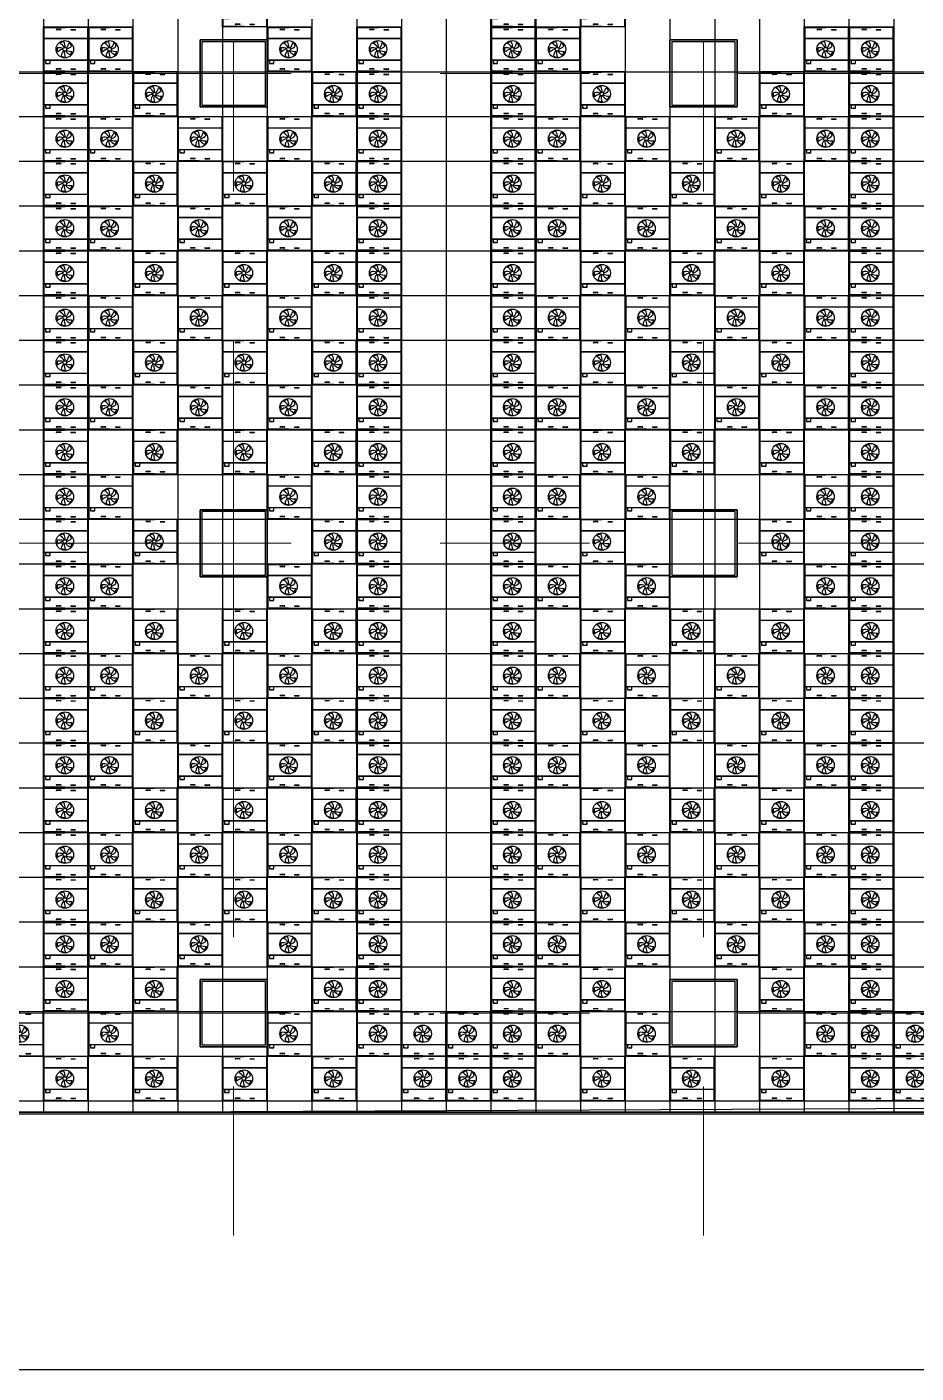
# Model space of a CAD drawing. Extents: x -14231 to 516634, y -267190 to 70805.
# Drawn here: x 247350 to 271194, y -130593 to -94496 of the extents above; entities that cross this region are included whole.
import ezdxf

# ---------------------------------------------------------------- set-up
doc = ezdxf.new("R2010")
doc.units = 0
doc.header["$LTSCALE"] = 8
doc.linetypes.add('IDA - Grid Line', pattern=[3500, 2000, -500, 500, -500])
for name, color, linetype in [('000_CTCI_CSA', 7, 'CONTINUOUS'), ('1', 1, 'CONTINUOUS'), ('AC-DD', 3, 'CONTINUOUS')]:
    doc.layers.add(name, color=color, linetype=linetype)
doc.layers.add('A-_ANOTGRID_E', color=7, linetype='CONTINUOUS', lineweight=9)

# ---------------------------------------------------------------- blocks, each defined once
blk = doc.blocks.new('FFU-2000')
at = {"layer": 'AC-DD', "color": 6}
for p, q in [((0, 1175), (562, 1175)), ((0, 0), (0, 1175)), ((454, 1121), (333, 1121)), ((454, 1113), (333, 1113)), ((721, 1121), (842, 1121)), ((721, 1113), (842, 1113)), ((1175, 875), (0, 875)), ((1175, 870), (0, 870)), ((0, 305), (1175, 305)), ((0, 300), (1175, 300)), ((562, 0), (0, 0)), ((454, 62), (333, 62)), ((454, 54), (333, 54)), ((721, 62), (842, 62)), ((721, 54), (842, 54))]:
    blk.add_line(p, q, dxfattribs=at)
for points in [[(-12, 1188), (1188, 1188), (1188, -12), (-12, -12)], [(0, 0), (1175, 0), (1175, 1175), (0, 1175)], [(167, 288), (45, 288), (45, 210), (167, 210)]]:
    blk.add_lwpolyline(points, close=True, dxfattribs=at)
for centre, radius in [((560, 588), 233), ((560, 588), 49.2), ((75, 214), 2.87), ((105, 214), 2.87), ((135, 214), 2.87)]:
    blk.add_circle(centre, radius, dxfattribs=at)
for centre, radius, start, end in [((333, 1117), 3.92, 90, 270), ((454, 1117), 3.92, 270, 90), ((721, 1117), 3.92, 90, 270), ((842, 1117), 3.92, 270, 90), ((518, 671), 115, 82.0706, 137.7056), ((234, 432), 373, 32.9499, 57.9361), ((255, 637), 315, 359.6702, 27.9682), ((311, 849), 373, 320.9499, 345.9361), ((626, 653), 115, 10.0706, 65.7056), ((467, 573), 115, 154.0706, 209.7056), ((418, 313), 315, 71.6702, 99.9682), ((607, 230), 373, 104.9499, 129.9361), ((777, 368), 315, 143.6702, 171.9682), ((545, 495), 115, 226.0706, 281.7056), ((915, 522), 373, 176.9499, 201.9361), ((836, 726), 315, 215.6702, 243.9682), ((732, 905), 373, 248.9499, 273.9361), ((513, 892), 315, 287.6702, 315.9682), ((643, 545), 115, 298.0706, 353.7056), ((333, 58), 3.92, 90, 270), ((454, 58), 3.92, 270, 90), ((721, 58), 3.92, 90, 270), ((842, 58), 3.92, 270, 90)]:
    blk.add_arc(centre, radius, start, end, dxfattribs=at)

msp = doc.modelspace()

# ---------------------------------------------------------------- linework, layer by layer
at = {"layer": '000_CTCI_CSA', "color": 8, "true_color": 0x808080}
for p, q in [((253793.9, -94843.3), (251993.9, -94843.3)), ((251993.9, -94843.3), (251993.9, -96643.3)), ((253743.9, -94893.3), (252043.9, -94893.3)), ((252043.9, -94893.3), (252043.9, -96593.3)), ((253743.9, -96593.3), (253743.9, -94893.3)), ((253793.9, -96643.3), (253793.9, -94843.3)), ((266393.9, -94843.3), (264593.9, -94843.3)), ((264593.9, -94843.3), (264593.9, -96643.3)), ((266343.9, -94893.3), (264643.9, -94893.3)), ((264643.9, -94893.3), (264643.9, -96593.3)), ((266343.9, -96593.3), (266343.9, -94893.3)), ((266393.9, -96643.3), (266393.9, -94843.3)), ((251993.9, -96643.3), (253793.9, -96643.3)), ((252043.9, -96593.3), (253743.9, -96593.3)), ((264593.9, -96643.3), (266393.9, -96643.3)), ((264643.9, -96593.3), (266343.9, -96593.3)), ((253793.9, -107443.3), (251993.9, -107443.3)), ((251993.9, -107443.3), (251993.9, -109243.3)), ((253743.9, -107493.3), (252043.9, -107493.3)), ((252043.9, -107493.3), (252043.9, -109193.3)), ((253743.9, -109193.3), (253743.9, -107493.3)), ((253793.9, -109243.3), (253793.9, -107443.3)), ((266393.9, -107443.3), (264593.9, -107443.3)), ((264593.9, -107443.3), (264593.9, -109243.3)), ((266343.9, -107493.3), (264643.9, -107493.3)), ((264643.9, -107493.3), (264643.9, -109193.3)), ((266343.9, -109193.3), (266343.9, -107493.3)), ((266393.9, -109243.3), (266393.9, -107443.3)), ((251993.9, -109243.3), (253793.9, -109243.3)), ((252043.9, -109193.3), (253743.9, -109193.3)), ((264593.9, -109243.3), (266393.9, -109243.3)), ((264643.9, -109193.3), (266343.9, -109193.3)), ((253793.9, -120043.3), (251993.9, -120043.3)), ((251993.9, -120043.3), (251993.9, -121843.3)), ((253743.9, -120093.3), (252043.9, -120093.3)), ((252043.9, -120093.3), (252043.9, -121793.3)), ((253743.9, -121793.3), (253743.9, -120093.3)), ((253793.9, -121843.3), (253793.9, -120043.3)), ((266393.9, -120043.3), (264593.9, -120043.3)), ((264593.9, -120043.3), (264593.9, -121843.3)), ((266343.9, -120093.3), (264643.9, -120093.3)), ((264643.9, -120093.3), (264643.9, -121793.3)), ((266343.9, -121793.3), (266343.9, -120093.3)), ((266393.9, -121843.3), (266393.9, -120043.3)), ((251993.9, -121843.3), (253793.9, -121843.3)), ((252043.9, -121793.3), (253743.9, -121793.3)), ((264593.9, -121843.3), (266393.9, -121843.3)), ((264643.9, -121793.3), (266343.9, -121793.3)), ((239393.9, -123593.3), (298093.9, -123593.3)), ((239393.9, -123593.3), (297992.1, -123593.3)), ((239393.9, -123643.3), (297992.1, -123643.3)), ((239393.9, -130493.3), (298094.1, -130493.3))]:
    msp.add_line(p, q, dxfattribs=at)
at = {"layer": '000_CTCI_CSA', "color": 8, "lineweight": 35, "true_color": 0x808080}
msp.add_line((239393.9, -123593.3), (297992.1, -123593.4), dxfattribs=at)
at = {"layer": '000_CTCI_CSA', "color": 8, "true_color": 0x808080}
for points in [[(253793.9, -94843.3), (253793.9, -96643.3), (251993.9, -96643.3), (251993.9, -94843.3)], [(266393.9, -94843.3), (266393.9, -96643.3), (264593.9, -96643.3), (264593.9, -94843.3)], [(253793.9, -107443.3), (253793.9, -109243.3), (251993.9, -109243.3), (251993.9, -107443.3)], [(266393.9, -107443.3), (266393.9, -109243.3), (264593.9, -109243.3), (264593.9, -107443.3)], [(253793.9, -120043.3), (253793.9, -121843.3), (251993.9, -121843.3), (251993.9, -120043.3)], [(266393.9, -120043.3), (266393.9, -121843.3), (264593.9, -121843.3), (264593.9, -120043.3)]]:
    msp.add_lwpolyline(points, close=True, dxfattribs=at)
at = {"layer": '1', "color": 8, "true_color": 0x808080}
for p, q in [((247793.9, -71487.8), (247793.9, -123593.4)), ((248993.9, -71486.9), (248993.9, -123593.4)), ((250193.9, -71696.2), (250193.9, -123593.4)), ((251393.9, -71696.2), (251393.9, -123593.4)), ((252593.9, -71696.2), (252593.9, -123593.4)), ((253793.9, -71483.3), (253793.9, -123593.4)), ((254993.9, -71696.2), (254993.9, -123593.4)), ((256193.9, -71696.2), (256193.9, -123593.4)), ((257393.9, -71696.2), (257393.9, -123593.4)), ((258593.9, -71696.2), (258593.9, -123593.4)), ((259793.9, -71696.2), (259793.9, -123593.4)), ((260993.9, -71696.2), (260993.9, -123593.4)), ((262193.9, -71696.2), (262193.9, -123593.4)), ((263393.9, -71696.2), (263393.9, -123593.4)), ((264593.9, -71696.2), (264593.9, -123593.4)), ((265793.9, -71696.2), (265793.9, -123593.4)), ((266993.9, -71696.2), (266993.9, -123593.4)), ((268193.9, -71696.2), (268193.9, -123593.4)), ((269393.9, -71696.2), (269393.9, -123593.4)), ((270593.9, -71696.2), (270593.9, -123593.4)), ((234893.9, -95696.2), (301193.9, -95696.2)), ((234893.9, -96896.2), (302643.9, -96896.2)), ((234893.9, -98096.2), (302643.9, -98096.2)), ((234893.9, -99296.2), (302643.9, -99296.2)), ((234893.9, -100496.2), (302643.9, -100496.2)), ((234893.9, -101696.2), (302643.9, -101696.2)), ((234893.9, -102896.2), (302643.9, -102896.2)), ((234893.9, -104096.2), (302643.9, -104096.2)), ((234893.9, -105296.2), (302643.9, -105296.2)), ((234893.9, -106496.2), (302643.9, -106496.2)), ((234893.9, -107696.2), (301193.9, -107696.2)), ((234893.9, -108896.2), (301193.9, -108896.2)), ((234893.9, -110096.2), (302643.9, -110096.2)), ((234893.9, -111296.2), (302643.9, -111296.2)), ((234893.9, -112496.2), (302643.9, -112496.2)), ((234893.9, -113696.2), (302643.9, -113696.2)), ((234893.9, -114896.2), (302643.9, -114896.2)), ((234893.9, -116096.2), (302643.9, -116096.2)), ((234893.9, -117296.2), (302643.9, -117296.2)), ((234893.9, -118496.2), (302643.9, -118496.2)), ((234893.9, -119696.2), (302643.9, -119696.2)), ((241193.9, -120896.2), (301193.9, -120896.2)), ((239393.9, -122096.2), (302644, -122096.2)), ((239393.9, -123296.2), (297992, -123296.2))]:
    msp.add_line(p, q, dxfattribs=at)
msp.add_lwpolyline([(227093.9, -67193.3), (227093.9, -87593.3), (234913.7, -87543.1), (234843.9, -120043.3), (239393.9, -120043.3), (239393.9, -123643.3), (302743.9, -123343.3), (302743.9, -60543.3), (294843.9, -60593.3), (294852.9, -71452.9), (255543, -71485.5), (255539.8, -65143.3), (251990.7, -65143.3), (251990.7, -69643.3), (253793.9, -69643.3), (253793.9, -71443.3), (240294, -71493.3), (240343.9, -67190.4), (227093.9, -67193.3)], dxfattribs=at)
at = {"layer": 'A-_ANOTGRID_E', "color": 8, "linetype": 'IDA - Grid Line', "true_color": 0x808080}
for p, q in [((252893.9, -146907.4), (252893.9, -47898.2)), ((265493.9, -146907.4), (265493.9, -71696.2)), ((310434.5, -95743.3), (222924.6, -95743.3)), ((310434.5, -108343.3), (222924.6, -108343.3)), ((310434.5, -120943.3), (222924.6, -120943.3))]:
    msp.add_line(p, q, dxfattribs=at)

# ---------------------------------------------------------------- block references
at = {"layer": 'AC-DD'}
for p in [(252606.4, -94483.7), (259806.4, -94483.7), (262206.4, -94483.7), (247806.4, -95683.7), (249006.4, -95683.7), (253806.4, -95683.7), (256206.4, -95683.7), (259806.4, -95683.7), (261006.4, -95683.7), (268206.4, -95683.7), (269406.4, -95683.7), (247806.4, -96883.7), (250206.4, -96883.7), (255006.4, -96883.7), (256206.4, -96883.7), (259806.4, -96883.7), (262206.4, -96883.7), (267006.4, -96883.7), (269406.4, -96883.7), (247806.4, -98083.7), (249006.4, -98083.7), (251406.4, -98083.7), (253806.4, -98083.7), (256206.4, -98083.7), (259806.4, -98083.7), (261006.4, -98083.7), (263406.4, -98083.7), (265806.4, -98083.7), (268206.4, -98083.7), (269406.4, -98083.7), (247806.4, -99283.7), (250206.4, -99283.7), (252606.4, -99283.7), (255006.4, -99283.7), (256206.4, -99283.7), (259806.4, -99283.7), (262206.4, -99283.7), (264606.4, -99283.7), (267006.4, -99283.7), (269406.4, -99283.7), (247806.4, -100483.7), (249006.4, -100483.7), (251406.4, -100483.7), (253806.4, -100483.7), (256206.4, -100483.7), (259806.4, -100483.7), (261006.4, -100483.7), (263406.4, -100483.7), (265806.4, -100483.7), (268206.4, -100483.7), (269406.4, -100483.7), (247806.4, -101683.7), (250206.4, -101683.7), (252606.4, -101683.7), (255006.4, -101683.7), (256206.4, -101683.7), (259806.4, -101683.7), (262206.4, -101683.7), (264606.4, -101683.7), (267006.4, -101683.7), (269406.4, -101683.7), (247806.4, -102883.7), (249006.4, -102883.7), (251406.4, -102883.7), (253806.4, -102883.7), (256206.4, -102883.7), (259806.4, -102883.7), (261006.4, -102883.7), (263406.4, -102883.7), (265806.4, -102883.7), (268206.4, -102883.7), (269406.4, -102883.7), (247806.4, -104083.7), (250206.4, -104083.7), (252606.4, -104083.7), (255006.4, -104083.7), (256206.4, -104083.7), (259806.4, -104083.7), (262206.4, -104083.7), (264606.4, -104083.7), (267006.4, -104083.7), (269406.4, -104083.7), (247806.4, -105283.7), (249006.4, -105283.7), (251406.4, -105283.7), (253806.4, -105283.7), (256206.4, -105283.7), (259806.4, -105283.7), (261006.4, -105283.7), (263406.4, -105283.7), (265806.4, -105283.7), (268206.4, -105283.7), (269406.4, -105283.7), (247806.4, -106483.7), (250206.4, -106483.7), (252606.4, -106483.7), (255006.4, -106483.7), (256206.4, -106483.7), (259806.4, -106483.7), (262206.4, -106483.7), (264606.4, -106483.7), (267006.4, -106483.7), (269406.4, -106483.7), (247806.4, -107683.7), (249006.4, -107683.7), (253806.4, -107683.7), (256206.4, -107683.7), (259806.4, -107683.7), (261006.4, -107683.7), (263406.4, -107683.7), (268206.4, -107683.7), (269406.4, -107683.7), (247806.4, -108883.7), (250206.4, -108883.7), (255006.4, -108883.7), (256206.4, -108883.7), (259806.4, -108883.7), (262206.4, -108883.7), (267006.4, -108883.7), (269406.4, -108883.7), (247806.4, -110083.7), (249006.4, -110083.7), (253806.4, -110083.7), (256206.4, -110083.7), (259806.4, -110083.7), (261006.4, -110083.7), (263406.4, -110083.7), (268206.4, -110083.7), (269406.4, -110083.7), (247806.4, -111283.7), (250206.4, -111283.7), (252606.4, -111283.7), (255006.4, -111283.7), (256206.4, -111283.7), (259806.4, -111283.7), (262206.4, -111283.7), (264606.4, -111283.7), (267006.4, -111283.7), (269406.4, -111283.7), (247806.4, -112483.7), (249006.4, -112483.7), (251406.4, -112483.7), (253806.4, -112483.7), (256206.4, -112483.7), (259806.4, -112483.7), (261006.4, -112483.7), (263406.4, -112483.7), (265806.4, -112483.7), (268206.4, -112483.7), (269406.4, -112483.7), (247806.4, -113683.7), (250206.4, -113683.7), (252606.4, -113683.7), (255006.4, -113683.7), (256206.4, -113683.7), (259806.4, -113683.7), (262206.4, -113683.7), (264606.4, -113683.7), (267006.4, -113683.7), (269406.4, -113683.7), (247806.4, -114883.7), (249006.4, -114883.7), (251406.4, -114883.7), (253806.4, -114883.7), (256206.4, -114883.7), (259806.4, -114883.7), (261006.4, -114883.7), (263406.4, -114883.7), (265806.4, -114883.7), (268206.4, -114883.7), (269406.4, -114883.7), (247806.4, -116083.7), (250206.4, -116083.7), (252606.4, -116083.7), (255006.4, -116083.7), (256206.4, -116083.7), (259806.4, -116083.7), (262206.4, -116083.7), (264606.4, -116083.7), (267006.4, -116083.7), (269406.4, -116083.7), (247806.4, -117283.7), (249006.4, -117283.7), (251406.4, -117283.7), (253806.4, -117283.7), (256206.4, -117283.7), (259806.4, -117283.7), (261006.4, -117283.7), (263406.4, -117283.7), (265806.4, -117283.7), (268206.4, -117283.7), (269406.4, -117283.7), (247806.4, -118483.7), (250206.4, -118483.7), (252606.4, -118483.7), (255006.4, -118483.7), (256206.4, -118483.7), (259806.4, -118483.7), (262206.4, -118483.7), (264606.4, -118483.7), (267006.4, -118483.7), (269406.4, -118483.7), (247806.4, -119683.7), (249006.4, -119683.7), (251406.4, -119683.7), (253806.4, -119683.7), (256206.4, -119683.7), (259806.4, -119683.7), (261006.4, -119683.7), (263406.4, -119683.7), (265806.4, -119683.7), (268206.4, -119683.7), (269406.4, -119683.7), (247806.4, -120883.7), (250206.4, -120883.7), (255006.4, -120883.7), (256206.4, -120883.7), (259806.4, -120883.7), (262206.4, -120883.7), (267006.4, -120883.7), (269406.4, -120883.7), (246606.4, -122083.7), (249006.4, -122083.7), (253806.4, -122083.7), (256206.4, -122083.7), (257406.4, -122083.7), (258606.4, -122083.7), (259806.4, -122083.7), (261006.4, -122083.7), (263406.4, -122083.7), (268206.4, -122083.7), (269406.4, -122083.7), (270606.4, -122083.7), (247806.4, -123283.7), (250206.4, -123283.7), (252606.4, -123283.7), (255006.4, -123283.7), (257406.4, -123283.7), (258606.4, -123283.7), (259806.4, -123283.7), (262206.4, -123283.7), (264606.4, -123283.7), (267006.4, -123283.7), (269406.4, -123283.7), (270606.4, -123283.7)]:
    msp.add_blockref('FFU-2000', p, dxfattribs=at)

doc.saveas('drawing.dxf')
